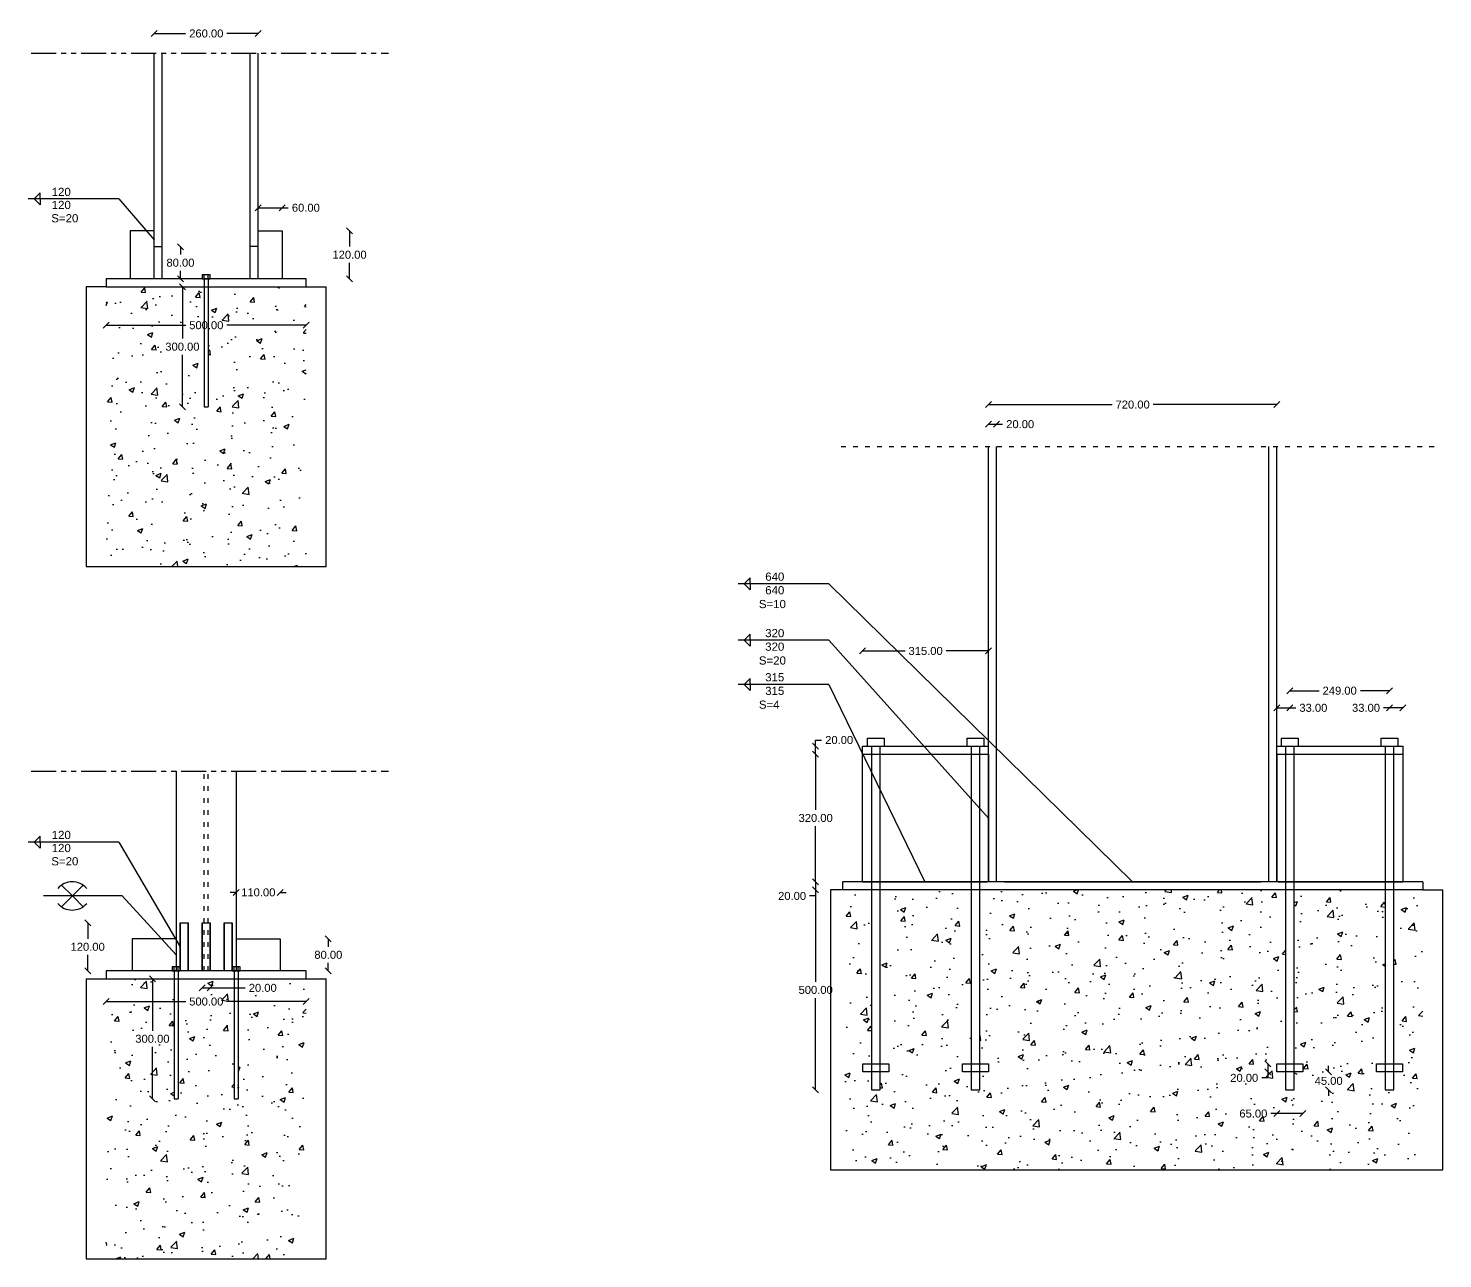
# Model space of a CAD drawing. Header units: inches. Extents: x -15 to 1885144, y -42615 to 866270.
# Drawn here: x 941778 to 945313, y 41853 to 44930 of the extents above; entities that cross this region are included whole.
import ezdxf

# ---------------------------------------------------------------- set-up
doc = ezdxf.new("R2010")
doc.units = ezdxf.units.IN
doc.header["$LTSCALE"] = 100
doc.header["$MEASUREMENT"] = 0
doc.linetypes.add('dash line', pattern=[30, 12, -18])
doc.linetypes.add('PHANTOM2', pattern=[1.25, 0.625, -0.125, 0.125, -0.125, 0.125, -0.125])
for name, color, linetype in [('bolt', 1, 'Continuous'), ('pedestal', 9, 'Continuous'), ('sections', 3, 'Continuous'), ('sections Dimensions', 6, 'Continuous')]:
    doc.layers.add(name, color=color, linetype=linetype)
doc.layers.add('weld', color=2, linetype='Continuous', lineweight=35)
doc.styles.get("Standard").update_dxf_attribs({"font": 'arial.ttf'})
doc.dimstyles.new('connections', dxfattribs={"dimtxt": 20, "dimasz": 15, "dimexe": 0.0625, "dimexo": 0.0625, "dimgap": 10, "dimtad": 0, "dimtih": 1, "dimtoh": 1, "dimzin": 0, "dimdsep": 46, "dimtxsty": 'Standard', "dimblk": 'OBLIQUE', "dimcen": 0.09, "dimse1": 1, "dimse2": 1, "dimclrd": 256, "dimclre": 256, "dimclrt": 256, "dimadec": 0, "dimazin": 0, "dimtfac": 1, "dimtofl": 0, "dimtmove": 0, "dimatfit": 3, "dimfxl": 1, "dimtfillclr": 256, "dimtolj": 1, "dimtzin": 0, "dimlwe": -1, "dimarcsym": 0})
pattern_1 = [(50, (0, 0), (136.279435, -11.922906), [14.25, -156.75]), (355, (0, 0), (-26.362753, 142.916505), [11.4, -125.4]), (100.451444, (11.36, -1), (109.91668, 130.993598), [12.110636, -133.217001]), (46.1842, (0, 38), (202.775853, -31.448663), [21.375, -235.125]), (96.635635, (16.9, 35.38), (177.58577, 185.082534), [18.165965, -199.825614]), (351.184164, (0, 38), (177.58577, 185.082534), [17.1, -188.1]), (21, (19, 28.5), (113.41234, -76.497589), [14.25, -156.75]), (326, (19, 28.5), (46.229913, 137.778509), [11.4, -125.4]), (71.451445, (28.45, 22.13), (159.642252, 61.280919), [12.110636, -133.217001]), (37.5, (0, 0), (2.3103725, 63.2498322), [0, -123.88, 0, -127.3, 0, -125.875]), (7.5, (0, 0), (49.983212, 74.9382253), [0, -72.58, 0, -121.03, 0, -47.975]), (327.5, (-42.37, 0), (101.426263, -4.2854256), [0, -47.5, 0, -148.2, 0, -196.65]), (317.5, (-61.37, 0), (110.805372, 19.019947), [0, -61.75, 0, -98.42, 0, -139.65])]

# ---------------------------------------------------------------- blocks, each defined once
blk = doc.blocks.new('_Oblique')
at = {"color": 0, "linetype": 'ByBlock', "lineweight": -2}
blk.add_line((-0.5, -0.5), (0.5, 0.5), dxfattribs=at)
blk = doc.blocks.new('*D547')
at = {"layer": 'Defpoints', "color": 0, "transparency": 16777216}
for p in [(942412.7, 44424), (942412.7, 44304), (942580.7, 44304)]:
    blk.add_point(p, dxfattribs=at)
at = {"layer": 'sections Dimensions', "lineweight": -2, "transparency": 16777216}
for p, q in [((942580.7, 44424), (942580.7, 44384.3)), ((942580.7, 44304), (942580.7, 44343.8))]:
    blk.add_line(p, q, dxfattribs=at)
at = {"layer": 'sections Dimensions', "lineweight": -2, "transparency": 16777216, "xscale": 15, "yscale": 15, "zscale": 15}
for p, rotation in [((942580.7, 44424), 90), ((942580.7, 44304), 270)]:
    blk.add_blockref('_Oblique', p, dxfattribs=dict(at, rotation=rotation))
at = {"layer": 'sections Dimensions', "transparency": 16777216, "insert": (942580.7, 44364), "char_height": 20, "attachment_point": 5}
blk.add_mtext('\\A1;120.00', dxfattribs=at)
blk = doc.blocks.new('*D548')
at = {"layer": 'Defpoints', "color": 0, "transparency": 16777216}
for p in [(942412.7, 44481.5), (942352.7, 44424), (942412.7, 44424)]:
    blk.add_point(p, dxfattribs=at)
at = {"layer": 'sections Dimensions', "lineweight": -2, "transparency": 16777216}
for p, q in [((942352.7, 44481.5), (942412.7, 44481.5)), ((942412.7, 44481.5), (942427.7, 44481.5))]:
    blk.add_line(p, q, dxfattribs=at)
at = {"layer": 'sections Dimensions', "lineweight": -2, "transparency": 16777216, "xscale": 15, "yscale": 15, "zscale": 15, "rotation": 180}
blk.add_blockref('_Oblique', (942352.7, 44481.5), dxfattribs=at)
at = {"layer": 'sections Dimensions', "lineweight": -2, "transparency": 16777216, "xscale": 15, "yscale": 15, "zscale": 15}
blk.add_blockref('_Oblique', (942412.7, 44481.5), dxfattribs=at)
at = {"layer": 'sections Dimensions', "transparency": 16777216, "insert": (942471.5, 44481.5), "char_height": 20, "attachment_point": 5}
blk.add_mtext('\\A1;60.00', dxfattribs=at)
blk = doc.blocks.new('*D549')
at = {"layer": 'Defpoints', "color": 0, "transparency": 16777216}
for p in [(942112.7, 44384), (942112.7, 44304), (942158.1, 44304)]:
    blk.add_point(p, dxfattribs=at)
at = {"layer": 'sections Dimensions', "lineweight": -2, "transparency": 16777216}
for p, q in [((942158.1, 44384), (942158.1, 44364.3)), ((942158.1, 44304), (942158.1, 44323.8))]:
    blk.add_line(p, q, dxfattribs=at)
at = {"layer": 'sections Dimensions', "lineweight": -2, "transparency": 16777216, "xscale": 15, "yscale": 15, "zscale": 15}
for p, rotation in [((942158.1, 44384), 90), ((942158.1, 44304), 270)]:
    blk.add_blockref('_Oblique', p, dxfattribs=dict(at, rotation=rotation))
at = {"layer": 'sections Dimensions', "transparency": 16777216, "insert": (942158.1, 44344), "char_height": 20, "attachment_point": 5}
blk.add_mtext('\\A1;80.00', dxfattribs=at)
blk = doc.blocks.new('*D550')
at = {"layer": 'Defpoints', "color": 0, "transparency": 16777216}
for p in [(941972.7, 44284), (942472.7, 44284), (942472.7, 44187.7)]:
    blk.add_point(p, dxfattribs=at)
at = {"layer": 'sections Dimensions', "lineweight": -2, "transparency": 16777216}
for p, q in [((941972.7, 44187.7), (942171.2, 44187.7)), ((942472.7, 44187.7), (942274.2, 44187.7))]:
    blk.add_line(p, q, dxfattribs=at)
at = {"layer": 'sections Dimensions', "lineweight": -2, "transparency": 16777216, "xscale": 15, "yscale": 15, "zscale": 15, "rotation": 180}
blk.add_blockref('_Oblique', (941972.7, 44187.7), dxfattribs=at)
at = {"layer": 'sections Dimensions', "lineweight": -2, "transparency": 16777216, "xscale": 15, "yscale": 15, "zscale": 15}
blk.add_blockref('_Oblique', (942472.7, 44187.7), dxfattribs=at)
at = {"layer": 'sections Dimensions', "transparency": 16777216, "insert": (942222.7, 44187.7), "char_height": 20, "attachment_point": 5}
blk.add_mtext('\\A1;500.00', dxfattribs=at)
blk = doc.blocks.new('*D551')
at = {"layer": 'Defpoints', "color": 0, "transparency": 16777216}
for p in [(942352.7, 44917.3), (942092.7, 44868.4), (942352.7, 44868.4)]:
    blk.add_point(p, dxfattribs=at)
at = {"layer": 'sections Dimensions', "lineweight": -2, "transparency": 16777216}
for p, q in [((942092.7, 44917.3), (942171.1, 44917.3)), ((942352.7, 44917.3), (942274.4, 44917.3))]:
    blk.add_line(p, q, dxfattribs=at)
at = {"layer": 'sections Dimensions', "lineweight": -2, "transparency": 16777216, "xscale": 15, "yscale": 15, "zscale": 15, "rotation": 180}
blk.add_blockref('_Oblique', (942092.7, 44917.3), dxfattribs=at)
at = {"layer": 'sections Dimensions', "lineweight": -2, "transparency": 16777216, "xscale": 15, "yscale": 15, "zscale": 15}
blk.add_blockref('_Oblique', (942352.7, 44917.3), dxfattribs=at)
at = {"layer": 'sections Dimensions', "transparency": 16777216, "insert": (942222.7, 44917.3), "char_height": 20, "attachment_point": 5}
blk.add_mtext('\\A1;260.00', dxfattribs=at)
blk = doc.blocks.new('*D552')
at = {"layer": 'Defpoints', "color": 0, "transparency": 16777216}
for p in [(941972.7, 42553.1), (942472.7, 42553.1), (942472.7, 42496.2)]:
    blk.add_point(p, dxfattribs=at)
at = {"layer": 'sections Dimensions', "lineweight": -2, "transparency": 16777216}
for p, q in [((941972.7, 42496.2), (942171.2, 42496.2)), ((942472.7, 42496.2), (942274.2, 42496.2))]:
    blk.add_line(p, q, dxfattribs=at)
at = {"layer": 'sections Dimensions', "lineweight": -2, "transparency": 16777216, "xscale": 15, "yscale": 15, "zscale": 15, "rotation": 180}
blk.add_blockref('_Oblique', (941972.7, 42496.2), dxfattribs=at)
at = {"layer": 'sections Dimensions', "lineweight": -2, "transparency": 16777216, "xscale": 15, "yscale": 15, "zscale": 15}
blk.add_blockref('_Oblique', (942472.7, 42496.2), dxfattribs=at)
at = {"layer": 'sections Dimensions', "transparency": 16777216, "insert": (942222.7, 42496.2), "char_height": 20, "attachment_point": 5}
blk.add_mtext('\\A1;500.00', dxfattribs=at)
blk = doc.blocks.new('*D553')
at = {"layer": 'Defpoints', "color": 0, "transparency": 16777216}
for p in [(942407.7, 42653.1), (942407.7, 42573.1), (942527.7, 42573.1)]:
    blk.add_point(p, dxfattribs=at)
at = {"layer": 'sections Dimensions', "lineweight": -2, "transparency": 16777216}
for p, q in [((942527.7, 42653.1), (942527.7, 42633.3)), ((942527.7, 42573.1), (942527.7, 42592.8))]:
    blk.add_line(p, q, dxfattribs=at)
at = {"layer": 'sections Dimensions', "lineweight": -2, "transparency": 16777216, "xscale": 15, "yscale": 15, "zscale": 15}
for p, rotation in [((942527.7, 42653.1), 90), ((942527.7, 42573.1), 270)]:
    blk.add_blockref('_Oblique', p, dxfattribs=dict(at, rotation=rotation))
at = {"layer": 'sections Dimensions', "transparency": 16777216, "insert": (942527.7, 42613.1), "char_height": 20, "attachment_point": 5}
blk.add_mtext('\\A1;80.00', dxfattribs=at)
blk = doc.blocks.new('*D554')
at = {"layer": 'Defpoints', "color": 0, "transparency": 16777216}
for p in [(942407.7, 42769.2), (942297.7, 42653.1), (942407.7, 42653.1)]:
    blk.add_point(p, dxfattribs=at)
at = {"layer": 'sections Dimensions', "lineweight": -2, "transparency": 16777216}
for p, q in [((942297.7, 42769.2), (942282.7, 42769.2)), ((942407.7, 42769.2), (942422.7, 42769.2))]:
    blk.add_line(p, q, dxfattribs=at)
at = {"layer": 'sections Dimensions', "lineweight": -2, "transparency": 16777216, "xscale": 15, "yscale": 15, "zscale": 15}
blk.add_blockref('_Oblique', (942297.7, 42769.2), dxfattribs=at)
at = {"layer": 'sections Dimensions', "lineweight": -2, "transparency": 16777216, "xscale": 15, "yscale": 15, "zscale": 15, "rotation": 180}
blk.add_blockref('_Oblique', (942407.7, 42769.2), dxfattribs=at)
at = {"layer": 'sections Dimensions', "transparency": 16777216, "insert": (942352.7, 42769.2), "char_height": 20, "attachment_point": 5}
blk.add_mtext('\\A1;110.00', dxfattribs=at)
blk = doc.blocks.new('*D555')
at = {"layer": 'Defpoints', "color": 0, "transparency": 16777216}
for p in [(941926.2, 42693.1), (942267.7, 42693.1), (942267.7, 42573.1)]:
    blk.add_point(p, dxfattribs=at)
at = {"layer": 'sections Dimensions', "lineweight": -2, "transparency": 16777216}
for p, q in [((941926.2, 42693.1), (941926.2, 42653.3)), ((941926.2, 42573.1), (941926.2, 42612.8))]:
    blk.add_line(p, q, dxfattribs=at)
at = {"layer": 'sections Dimensions', "lineweight": -2, "transparency": 16777216, "xscale": 15, "yscale": 15, "zscale": 15}
for p, rotation in [((941926.2, 42693.1), 90), ((941926.2, 42573.1), 270)]:
    blk.add_blockref('_Oblique', p, dxfattribs=dict(at, rotation=rotation))
at = {"layer": 'sections Dimensions', "transparency": 16777216, "insert": (941926.2, 42633.1), "char_height": 20, "attachment_point": 5}
blk.add_mtext('\\A1;120.00', dxfattribs=at)
blk = doc.blocks.new('*D556')
at = {"layer": 'Defpoints', "color": 0, "transparency": 16777216}
for p in [(942212.7, 42573.1), (942232.7, 42573.1), (942232.7, 42530.4)]:
    blk.add_point(p, dxfattribs=at)
at = {"layer": 'sections Dimensions', "lineweight": -2, "transparency": 16777216}
for p, q in [((942212.7, 42530.4), (942232.7, 42530.4)), ((942232.7, 42530.4), (942320, 42530.4))]:
    blk.add_line(p, q, dxfattribs=at)
at = {"layer": 'sections Dimensions', "lineweight": -2, "transparency": 16777216, "xscale": 15, "yscale": 15, "zscale": 15, "rotation": 180}
blk.add_blockref('_Oblique', (942212.7, 42530.4), dxfattribs=at)
at = {"layer": 'sections Dimensions', "lineweight": -2, "transparency": 16777216, "xscale": 15, "yscale": 15, "zscale": 15}
blk.add_blockref('_Oblique', (942232.7, 42530.4), dxfattribs=at)
at = {"layer": 'sections Dimensions', "transparency": 16777216, "insert": (942363.8, 42530.4), "char_height": 20, "attachment_point": 5}
blk.add_mtext('\\A1;20.00', dxfattribs=at)
blk = doc.blocks.new('*D560')
at = {"layer": 'Defpoints', "color": 0, "transparency": 16777216}
for p in [(944898.1, 43989.2), (944178.1, 43884.1), (944898.1, 43884.1)]:
    blk.add_point(p, dxfattribs=at)
at = {"layer": 'sections Dimensions', "lineweight": -2, "transparency": 16777216}
for p, q in [((944178.1, 43989.2), (944486.7, 43989.2)), ((944898.1, 43989.2), (944589.5, 43989.2))]:
    blk.add_line(p, q, dxfattribs=at)
at = {"layer": 'sections Dimensions', "lineweight": -2, "transparency": 16777216, "xscale": 15, "yscale": 15, "zscale": 15, "rotation": 180}
blk.add_blockref('_Oblique', (944178.1, 43989.2), dxfattribs=at)
at = {"layer": 'sections Dimensions', "lineweight": -2, "transparency": 16777216, "xscale": 15, "yscale": 15, "zscale": 15}
blk.add_blockref('_Oblique', (944898.1, 43989.2), dxfattribs=at)
at = {"layer": 'sections Dimensions', "transparency": 16777216, "insert": (944538.1, 43989.2), "char_height": 20, "attachment_point": 5}
blk.add_mtext('\\A1;720.00', dxfattribs=at)
blk = doc.blocks.new('*D561')
at = {"layer": 'Defpoints', "color": 0, "transparency": 16777216}
for p in [(944198.1, 43940.2), (944178.1, 43884.1), (944198.1, 43884.1)]:
    blk.add_point(p, dxfattribs=at)
at = {"layer": 'sections Dimensions', "lineweight": -2, "transparency": 16777216}
for p, q in [((944178.1, 43940.2), (944198.1, 43940.2)), ((944198.1, 43940.2), (944213.1, 43940.2))]:
    blk.add_line(p, q, dxfattribs=at)
at = {"layer": 'sections Dimensions', "lineweight": -2, "transparency": 16777216, "xscale": 15, "yscale": 15, "zscale": 15, "rotation": 180}
blk.add_blockref('_Oblique', (944178.1, 43940.2), dxfattribs=at)
at = {"layer": 'sections Dimensions', "lineweight": -2, "transparency": 16777216, "xscale": 15, "yscale": 15, "zscale": 15}
blk.add_blockref('_Oblique', (944198.1, 43940.2), dxfattribs=at)
at = {"layer": 'sections Dimensions', "transparency": 16777216, "insert": (944257, 43940.2), "char_height": 20, "attachment_point": 5}
blk.add_mtext('\\A1;20.00', dxfattribs=at)
blk = doc.blocks.new('*D575')
at = {"layer": 'Defpoints', "color": 0, "linetype": 'ByBlock', "transparency": 16777216}
for p in [(944178.1, 43373), (943863.1, 43135.3), (944178.1, 43135.3)]:
    blk.add_point(p, dxfattribs=at)
at = {"layer": 'sections Dimensions', "lineweight": -2, "transparency": 16777216}
for p, q in [((943863.1, 43373), (943969.1, 43373)), ((944178.1, 43373), (944072.1, 43373))]:
    blk.add_line(p, q, dxfattribs=at)
at = {"layer": 'sections Dimensions', "linetype": 'ByBlock', "lineweight": -2, "transparency": 16777216, "xscale": 15, "yscale": 15, "zscale": 15, "rotation": 180}
blk.add_blockref('_Oblique', (943863.1, 43373), dxfattribs=at)
at = {"layer": 'sections Dimensions', "linetype": 'ByBlock', "lineweight": -2, "transparency": 16777216, "xscale": 15, "yscale": 15, "zscale": 15}
blk.add_blockref('_Oblique', (944178.1, 43373), dxfattribs=at)
at = {"layer": 'sections Dimensions', "linetype": 'ByBlock', "transparency": 16777216, "insert": (944020.6, 43373), "char_height": 20, "attachment_point": 5}
blk.add_mtext('\\A1;315.00', dxfattribs=at)
blk = doc.blocks.new('*D577')
at = {"layer": 'Defpoints', "color": 0, "linetype": 'ByBlock', "transparency": 16777216}
for p in [(943745.8, 43115.3), (943863.1, 43115.3), (943863.1, 42795.3)]:
    blk.add_point(p, dxfattribs=at)
at = {"layer": 'sections Dimensions', "lineweight": -2, "transparency": 16777216}
for p, q in [((943745.8, 43115.3), (943745.8, 42975.5)), ((943745.8, 42795.3), (943745.8, 42935.1))]:
    blk.add_line(p, q, dxfattribs=at)
at = {"layer": 'sections Dimensions', "linetype": 'ByBlock', "lineweight": -2, "transparency": 16777216, "xscale": 15, "yscale": 15, "zscale": 15}
for p, rotation in [((943745.8, 43115.3), 90), ((943745.8, 42795.3), 270)]:
    blk.add_blockref('_Oblique', p, dxfattribs=dict(at, rotation=rotation))
at = {"layer": 'sections Dimensions', "linetype": 'ByBlock', "transparency": 16777216, "insert": (943745.8, 42955.3), "char_height": 20, "attachment_point": 5}
blk.add_mtext('\\A1;320.00', dxfattribs=at)
blk = doc.blocks.new('*D578')
at = {"layer": 'Defpoints', "color": 0, "linetype": 'ByBlock', "transparency": 16777216}
for p in [(943813.1, 42795.3), (943745.8, 42775.3), (943813.1, 42775.3)]:
    blk.add_point(p, dxfattribs=at)
at = {"layer": 'sections Dimensions', "lineweight": -2, "transparency": 16777216}
for p, q in [((943745.8, 42795.3), (943745.8, 42775.3)), ((943745.8, 42760.3), (943730.8, 42760.3)), ((943745.8, 42775.3), (943745.8, 42760.3))]:
    blk.add_line(p, q, dxfattribs=at)
at = {"layer": 'sections Dimensions', "linetype": 'ByBlock', "lineweight": -2, "transparency": 16777216, "xscale": 15, "yscale": 15, "zscale": 15}
for p, rotation in [((943745.8, 42795.3), 90), ((943745.8, 42775.3), 270)]:
    blk.add_blockref('_Oblique', p, dxfattribs=dict(at, rotation=rotation))
at = {"layer": 'sections Dimensions', "linetype": 'ByBlock', "transparency": 16777216, "insert": (943686.9, 42760.3), "char_height": 20, "attachment_point": 5}
blk.add_mtext('\\A1;20.00', dxfattribs=at)
blk = doc.blocks.new('*D579')
at = {"layer": 'Defpoints', "color": 0, "linetype": 'ByBlock', "transparency": 16777216}
for p in [(943745.8, 43135.3), (943863.1, 43135.3), (943863.1, 43115.3)]:
    blk.add_point(p, dxfattribs=at)
at = {"layer": 'sections Dimensions', "lineweight": -2, "transparency": 16777216}
for p, q in [((943745.8, 43135.3), (943745.8, 43150.3)), ((943745.8, 43150.3), (943760.8, 43150.3)), ((943745.8, 43115.3), (943745.8, 43135.3))]:
    blk.add_line(p, q, dxfattribs=at)
at = {"layer": 'sections Dimensions', "linetype": 'ByBlock', "lineweight": -2, "transparency": 16777216, "xscale": 15, "yscale": 15, "zscale": 15}
for p, rotation in [((943745.8, 43135.3), 90), ((943745.8, 43115.3), 270)]:
    blk.add_blockref('_Oblique', p, dxfattribs=dict(at, rotation=rotation))
at = {"layer": 'sections Dimensions', "linetype": 'ByBlock', "transparency": 16777216, "insert": (943804.6, 43150.3), "char_height": 20, "attachment_point": 5}
blk.add_mtext('\\A1;20.00', dxfattribs=at)
blk = doc.blocks.new('*D580')
at = {"layer": 'Defpoints', "color": 0, "linetype": 'ByBlock', "transparency": 16777216}
for p in [(944931.1, 43230.8), (944898.1, 43135.3), (944931.1, 43135.3)]:
    blk.add_point(p, dxfattribs=at)
at = {"layer": 'sections Dimensions', "lineweight": -2, "transparency": 16777216}
for p, q in [((944898.1, 43230.8), (944931.1, 43230.8)), ((944931.1, 43230.8), (944946.1, 43230.8))]:
    blk.add_line(p, q, dxfattribs=at)
at = {"layer": 'sections Dimensions', "linetype": 'ByBlock', "lineweight": -2, "transparency": 16777216, "xscale": 15, "yscale": 15, "zscale": 15, "rotation": 180}
blk.add_blockref('_Oblique', (944898.1, 43230.8), dxfattribs=at)
at = {"layer": 'sections Dimensions', "linetype": 'ByBlock', "lineweight": -2, "transparency": 16777216, "xscale": 15, "yscale": 15, "zscale": 15}
blk.add_blockref('_Oblique', (944931.1, 43230.8), dxfattribs=at)
at = {"layer": 'sections Dimensions', "linetype": 'ByBlock', "transparency": 16777216, "insert": (944989.8, 43230.8), "char_height": 20, "attachment_point": 5}
blk.add_mtext('\\A1;33.00', dxfattribs=at)
blk = doc.blocks.new('*D581')
at = {"layer": 'Defpoints', "color": 0, "linetype": 'ByBlock', "transparency": 16777216}
for p in [(945180.1, 43230.8), (945180.1, 43135.3), (945213.1, 43135.3)]:
    blk.add_point(p, dxfattribs=at)
at = {"layer": 'sections Dimensions', "lineweight": -2, "transparency": 16777216}
for p, q in [((945180.1, 43230.8), (945165.1, 43230.8)), ((945213.1, 43230.8), (945180.1, 43230.8))]:
    blk.add_line(p, q, dxfattribs=at)
at = {"layer": 'sections Dimensions', "linetype": 'ByBlock', "lineweight": -2, "transparency": 16777216, "xscale": 15, "yscale": 15, "zscale": 15, "rotation": 180}
blk.add_blockref('_Oblique', (945180.1, 43230.8), dxfattribs=at)
at = {"layer": 'sections Dimensions', "linetype": 'ByBlock', "lineweight": -2, "transparency": 16777216, "xscale": 15, "yscale": 15, "zscale": 15}
blk.add_blockref('_Oblique', (945213.1, 43230.8), dxfattribs=at)
at = {"layer": 'sections Dimensions', "linetype": 'ByBlock', "transparency": 16777216, "insert": (945121.4, 43230.8), "char_height": 20, "attachment_point": 5}
blk.add_mtext('\\A1;33.00', dxfattribs=at)
blk = doc.blocks.new('*D582')
at = {"layer": 'Defpoints', "color": 0, "linetype": 'ByBlock', "transparency": 16777216}
for p in [(945180.1, 43273.7), (944931.1, 43135.3), (945180.1, 43135.3)]:
    blk.add_point(p, dxfattribs=at)
at = {"layer": 'sections Dimensions', "lineweight": -2, "transparency": 16777216}
for p, q in [((944931.1, 43273.7), (945004, 43273.7)), ((945180.1, 43273.7), (945107.3, 43273.7))]:
    blk.add_line(p, q, dxfattribs=at)
at = {"layer": 'sections Dimensions', "linetype": 'ByBlock', "lineweight": -2, "transparency": 16777216, "xscale": 15, "yscale": 15, "zscale": 15, "rotation": 180}
blk.add_blockref('_Oblique', (944931.1, 43273.7), dxfattribs=at)
at = {"layer": 'sections Dimensions', "linetype": 'ByBlock', "lineweight": -2, "transparency": 16777216, "xscale": 15, "yscale": 15, "zscale": 15}
blk.add_blockref('_Oblique', (945180.1, 43273.7), dxfattribs=at)
at = {"layer": 'sections Dimensions', "linetype": 'ByBlock', "transparency": 16777216, "insert": (945055.6, 43273.7), "char_height": 20, "attachment_point": 5}
blk.add_mtext('\\A1;249.00', dxfattribs=at)
blk = doc.blocks.new('*D583')
at = {"layer": 'Defpoints', "color": 0, "linetype": 'ByBlock', "transparency": 16777216}
for p in [(944898.6, 42320.3), (944963.6, 42320.3), (944898.6, 42216)]:
    blk.add_point(p, dxfattribs=at)
at = {"layer": 'sections Dimensions', "lineweight": -2, "transparency": 16777216}
for p, q in [((944898.6, 42216), (944883.6, 42216)), ((944963.6, 42216), (944898.6, 42216))]:
    blk.add_line(p, q, dxfattribs=at)
at = {"layer": 'sections Dimensions', "linetype": 'ByBlock', "lineweight": -2, "transparency": 16777216, "xscale": 15, "yscale": 15, "zscale": 15, "rotation": 180}
blk.add_blockref('_Oblique', (944898.6, 42216), dxfattribs=at)
at = {"layer": 'sections Dimensions', "linetype": 'ByBlock', "lineweight": -2, "transparency": 16777216, "xscale": 15, "yscale": 15, "zscale": 15}
blk.add_blockref('_Oblique', (944963.6, 42216), dxfattribs=at)
at = {"layer": 'sections Dimensions', "linetype": 'ByBlock', "transparency": 16777216, "insert": (944839.8, 42216), "char_height": 20, "attachment_point": 5}
blk.add_mtext('\\A1;65.00', dxfattribs=at)
blk = doc.blocks.new('*D584')
at = {"layer": 'Defpoints', "color": 0, "linetype": 'ByBlock', "transparency": 16777216}
for p in [(944875.9, 42320.3), (944963.6, 42340.3), (944963.6, 42320.3)]:
    blk.add_point(p, dxfattribs=at)
at = {"layer": 'sections Dimensions', "lineweight": -2, "transparency": 16777216}
for p, q in [((944875.9, 42340.3), (944875.9, 42320.3)), ((944875.9, 42320.3), (944875.9, 42305.3)), ((944875.9, 42305.3), (944860.9, 42305.3))]:
    blk.add_line(p, q, dxfattribs=at)
at = {"layer": 'sections Dimensions', "linetype": 'ByBlock', "lineweight": -2, "transparency": 16777216, "xscale": 15, "yscale": 15, "zscale": 15}
for p, rotation in [((944875.9, 42340.3), 90), ((944875.9, 42320.3), 270)]:
    blk.add_blockref('_Oblique', p, dxfattribs=dict(at, rotation=rotation))
at = {"layer": 'sections Dimensions', "linetype": 'ByBlock', "transparency": 16777216, "insert": (944817, 42305.3), "char_height": 20, "attachment_point": 5}
blk.add_mtext('\\A1;20.00', dxfattribs=at)
blk = doc.blocks.new('*D585')
at = {"layer": 'Defpoints', "color": 0, "linetype": 'ByBlock', "transparency": 16777216}
for p in [(944963.6, 42320.3), (944963.6, 42275.3), (945028, 42275.3)]:
    blk.add_point(p, dxfattribs=at)
at = {"layer": 'sections Dimensions', "lineweight": -2, "transparency": 16777216}
for p, q in [((945028, 42320.3), (945028, 42335.3)), ((945028, 42275.3), (945028, 42260.3))]:
    blk.add_line(p, q, dxfattribs=at)
at = {"layer": 'sections Dimensions', "linetype": 'ByBlock', "lineweight": -2, "transparency": 16777216, "xscale": 15, "yscale": 15, "zscale": 15}
for p, rotation in [((945028, 42320.3), 270), ((945028, 42275.3), 90)]:
    blk.add_blockref('_Oblique', p, dxfattribs=dict(at, rotation=rotation))
at = {"layer": 'sections Dimensions', "linetype": 'ByBlock', "transparency": 16777216, "insert": (945028, 42297.8), "char_height": 20, "attachment_point": 5}
blk.add_mtext('\\A1;45.00', dxfattribs=at)
blk = doc.blocks.new('*D593')
at = {"layer": 'Defpoints', "color": 0, "linetype": 'ByBlock', "transparency": 16777216}
for p in [(943885.1, 42775.3), (943745.8, 42275.3), (943885.1, 42275.3)]:
    blk.add_point(p, dxfattribs=at)
at = {"layer": 'sections Dimensions', "lineweight": -2, "transparency": 16777216}
for p, q in [((943745.8, 42775.3), (943745.8, 42545.5)), ((943745.8, 42275.3), (943745.8, 42505.1))]:
    blk.add_line(p, q, dxfattribs=at)
at = {"layer": 'sections Dimensions', "linetype": 'ByBlock', "lineweight": -2, "transparency": 16777216, "xscale": 15, "yscale": 15, "zscale": 15}
for p, rotation in [((943745.8, 42775.3), 90), ((943745.8, 42275.3), 270)]:
    blk.add_blockref('_Oblique', p, dxfattribs=dict(at, rotation=rotation))
at = {"layer": 'sections Dimensions', "linetype": 'ByBlock', "transparency": 16777216, "insert": (943745.8, 42525.3), "char_height": 20, "attachment_point": 5}
blk.add_mtext('\\A1;500.00', dxfattribs=at)
blk = doc.blocks.new('*D746')
at = {"layer": 'Defpoints', "color": 0, "ltscale": 10, "transparency": 16777216}
for p in [(942217.7, 44284), (942163, 43984), (942217.7, 43984)]:
    blk.add_point(p, dxfattribs=at)
at = {"layer": 'sections Dimensions', "lineweight": -2, "ltscale": 10, "transparency": 16777216}
for p, q in [((942163, 44284), (942163, 44154.3)), ((942163, 43984), (942163, 44113.8))]:
    blk.add_line(p, q, dxfattribs=at)
at = {"layer": 'sections Dimensions', "lineweight": -2, "ltscale": 10, "transparency": 16777216, "xscale": 15, "yscale": 15, "zscale": 15}
for p, rotation in [((942163, 44284), 90), ((942163, 43984), 270)]:
    blk.add_blockref('_Oblique', p, dxfattribs=dict(at, rotation=rotation))
at = {"layer": 'sections Dimensions', "ltscale": 10, "transparency": 16777216, "insert": (942163, 44134), "char_height": 20, "attachment_point": 5}
blk.add_mtext('\\A1;300.00', dxfattribs=at)
blk = doc.blocks.new('*D747')
at = {"layer": 'Defpoints', "color": 0, "ltscale": 10, "transparency": 16777216}
for p in [(942142.7, 42553.1), (942088, 42253.1), (942142.7, 42253.1)]:
    blk.add_point(p, dxfattribs=at)
at = {"layer": 'sections Dimensions', "lineweight": -2, "ltscale": 10, "transparency": 16777216}
for p, q in [((942088, 42553.1), (942088, 42423.3)), ((942088, 42253.1), (942088, 42382.8))]:
    blk.add_line(p, q, dxfattribs=at)
at = {"layer": 'sections Dimensions', "lineweight": -2, "ltscale": 10, "transparency": 16777216, "xscale": 15, "yscale": 15, "zscale": 15}
for p, rotation in [((942088, 42553.1), 90), ((942088, 42253.1), 270)]:
    blk.add_blockref('_Oblique', p, dxfattribs=dict(at, rotation=rotation))
at = {"layer": 'sections Dimensions', "ltscale": 10, "transparency": 16777216, "insert": (942088, 42403.1), "char_height": 20, "attachment_point": 5}
blk.add_mtext('\\A1;300.00', dxfattribs=at)

msp = doc.modelspace()

# ---------------------------------------------------------------- hatches: boundary and pattern name
at = {"layer": 'pedestal', "ltscale": 10}
h = msp.add_hatch(dxfattribs=at)
h.set_pattern_fill('AR-CONC', color=256, scale=19)
h.set_pattern_definition(pattern_1)
h.paths.add_polyline_path([(942472.701, 44284.047), (942227.701, 44284.047), (942227.701, 43984.047), (942217.701, 43984.047), (942217.701, 44284.047), (941972.701, 44284.047), (941972.701, 43584.047), (942472.701, 43584.047)])
h = msp.add_hatch(dxfattribs=at)
h.set_pattern_fill('AR-CONC', color=256, scale=19)
h.set_pattern_definition(pattern_1)
h.paths.add_polyline_path([(944920.112, 42320.288), (944898.612, 42320.288), (944898.612, 42340.288), (944920.112, 42340.288), (944920.112, 42740.288), (944920.112, 42775.288), (944156.112, 42775.288), (944156.112, 42740.288), (944156.112, 42340.288), (944177.612, 42340.288), (944177.612, 42320.288), (944156.112, 42320.288), (944156.112, 42275.288), (944134.112, 42275.288), (944134.112, 42320.288), (944112.612, 42320.288), (944112.612, 42340.288), (944134.112, 42340.288), (944134.112, 42740.288), (944134.112, 42775.288), (943907.112, 42775.288), (943907.112, 42740.288), (943907.112, 42340.288), (943928.612, 42340.288), (943928.612, 42320.288), (943907.112, 42320.288), (943907.112, 42275.288), (943885.112, 42275.288), (943885.112, 42320.288), (943863.612, 42320.288), (943863.612, 42340.288), (943885.112, 42340.288), (943885.112, 42740.288), (943885.112, 42775.288), (943813.112, 42775.288), (943813.112, 42075.288), (945263.112, 42075.288), (945263.112, 42775.288), (945191.112, 42775.288), (945191.112, 42340.288), (945212.612, 42340.288), (945212.612, 42320.288), (945191.112, 42320.288), (945191.112, 42275.288), (945169.112, 42275.288), (945169.112, 42320.288), (945147.612, 42320.288), (945147.612, 42340.288), (945169.112, 42340.288), (945169.112, 42775.288), (944942.112, 42775.288), (944942.112, 42740.288), (944942.112, 42340.288), (944963.612, 42340.288), (944963.612, 42320.288), (944942.112, 42320.288), (944942.112, 42275.288), (944920.112, 42275.288)])
h = msp.add_hatch(dxfattribs=at)
h.set_pattern_fill('AR-CONC', color=256, scale=19)
h.set_pattern_definition(pattern_1)
h.paths.add_polyline_path([(942472.701, 42553.057), (942302.701, 42553.057), (942302.701, 42253.057), (942292.701, 42253.057), (942292.701, 42553.057), (942152.701, 42553.057), (942152.701, 42253.057), (942142.701, 42253.057), (942142.701, 42553.057), (941972.701, 42553.057), (941972.701, 41853.057), (942472.701, 41853.057)])

# ---------------------------------------------------------------- linework, layer by layer
at = {"layer": 'bolt', "ltscale": 10}
for p, q in [((942232.701, 44314.047), (942212.701, 44314.047)), ((942212.701, 44314.047), (942212.701, 44304.047)), ((942212.701, 44304.047), (942217.701, 44304.047)), ((942217.701, 44304.047), (942217.701, 44314.047)), ((942217.701, 44304.047), (942217.701, 43984.047)), ((942217.701, 44304.047), (942227.701, 44304.047)), ((942227.701, 44304.047), (942227.701, 44314.047)), ((942227.701, 44304.047), (942227.701, 43984.047)), ((942227.701, 44304.047), (942232.701, 44304.047)), ((942232.701, 44304.047), (942232.701, 44314.047)), ((942217.701, 43984.047), (942227.701, 43984.047)), ((942157.701, 42583.057), (942137.701, 42583.057)), ((942137.701, 42583.057), (942137.701, 42573.057)), ((942137.701, 42573.057), (942142.701, 42573.057)), ((942142.701, 42573.057), (942142.701, 42583.057)), ((942142.701, 42573.057), (942142.701, 42253.057)), ((942142.701, 42573.057), (942152.701, 42573.057)), ((942152.701, 42573.057), (942152.701, 42583.057)), ((942152.701, 42573.057), (942152.701, 42253.057)), ((942152.701, 42573.057), (942157.701, 42573.057)), ((942157.701, 42573.057), (942157.701, 42583.057)), ((942307.701, 42583.057), (942287.701, 42583.057)), ((942287.701, 42583.057), (942287.701, 42573.057)), ((942287.701, 42573.057), (942292.701, 42573.057)), ((942292.701, 42573.057), (942292.701, 42583.057)), ((942292.701, 42573.057), (942292.701, 42253.057)), ((942292.701, 42573.057), (942302.701, 42573.057)), ((942302.701, 42573.057), (942302.701, 42583.057)), ((942302.701, 42573.057), (942302.701, 42253.057)), ((942302.701, 42573.057), (942307.701, 42573.057)), ((942307.701, 42573.057), (942307.701, 42583.057)), ((942142.701, 42253.057), (942152.701, 42253.057)), ((942292.701, 42253.057), (942302.701, 42253.057))]:
    msp.add_line(p, q, dxfattribs=at)
at = {"layer": 'bolt', "linetype": 'ByBlock'}
for p, q in [((943875.112, 43135.288), (943875.112, 43155.288)), ((943875.112, 43155.288), (943917.112, 43155.288)), ((943917.112, 43155.288), (943917.112, 43135.288)), ((944124.112, 43135.288), (944124.112, 43155.288)), ((944124.112, 43155.288), (944166.112, 43155.288)), ((944166.112, 43155.288), (944166.112, 43135.288)), ((944910.112, 43135.288), (944910.112, 43155.288)), ((944910.112, 43155.288), (944952.112, 43155.288)), ((944920.112, 43135.288), (944942.112, 43135.288)), ((944952.112, 43155.288), (944952.112, 43135.288)), ((945159.112, 43135.288), (945159.112, 43155.288)), ((945159.112, 43155.288), (945201.112, 43155.288)), ((945169.112, 43135.288), (945191.112, 43135.288)), ((945201.112, 43155.288), (945201.112, 43135.288)), ((943863.612, 42340.288), (943928.612, 42340.288)), ((943863.612, 42320.288), (943863.612, 42340.288)), ((943928.612, 42320.288), (943863.612, 42320.288)), ((943928.612, 42340.288), (943928.612, 42320.288)), ((944112.612, 42340.288), (944177.612, 42340.288)), ((944112.612, 42320.288), (944112.612, 42340.288)), ((944177.612, 42320.288), (944112.612, 42320.288)), ((944177.612, 42340.288), (944177.612, 42320.288)), ((944898.612, 42340.288), (944963.612, 42340.288)), ((944898.612, 42320.288), (944898.612, 42340.288)), ((944963.612, 42320.288), (944898.612, 42320.288)), ((944963.612, 42340.288), (944963.612, 42320.288)), ((945147.612, 42340.288), (945212.612, 42340.288)), ((945147.612, 42320.288), (945147.612, 42340.288)), ((945212.612, 42320.288), (945147.612, 42320.288)), ((945212.612, 42340.288), (945212.612, 42320.288))]:
    msp.add_line(p, q, dxfattribs=at)
at = {"layer": 'bolt', "linetype": 'dash line'}
for p, q in [((943885.112, 43135.288), (943885.112, 43115.288)), ((943907.112, 43115.288), (943907.112, 43135.288)), ((944134.112, 43135.288), (944134.112, 43115.288)), ((944156.112, 43115.288), (944156.112, 43135.288)), ((944920.112, 43135.288), (944920.112, 43115.288)), ((944942.112, 43115.288), (944942.112, 43135.288)), ((945169.112, 43135.288), (945169.112, 43115.288)), ((945191.112, 43115.288), (945191.112, 43135.288)), ((943885.112, 43115.288), (943885.112, 42795.288)), ((943907.112, 42795.288), (943907.112, 43115.288)), ((944134.112, 43115.288), (944134.112, 42795.288)), ((944156.112, 42795.288), (944156.112, 43115.288)), ((944920.112, 43115.288), (944920.112, 42795.288)), ((944942.112, 42795.288), (944942.112, 43115.288)), ((945169.112, 43115.288), (945169.112, 42795.288)), ((945191.112, 42795.288), (945191.112, 43115.288)), ((943885.112, 42795.288), (943885.112, 42740.288)), ((943907.112, 42740.288), (943907.112, 42795.288)), ((944134.112, 42795.288), (944134.112, 42740.288)), ((944156.112, 42740.288), (944156.112, 42795.288)), ((944920.112, 42795.288), (944920.112, 42740.288)), ((944942.112, 42740.288), (944942.112, 42795.288))]:
    msp.add_line(p, q, dxfattribs=at)
at = {"layer": 'bolt'}
for p, q in [((945169.112, 42795.288), (945169.112, 42275.288)), ((945191.112, 42275.288), (945191.112, 42795.288)), ((943885.112, 42740.288), (943885.112, 42275.288)), ((943907.112, 42275.288), (943907.112, 42740.288)), ((944134.112, 42740.288), (944134.112, 42275.288)), ((944156.112, 42275.288), (944156.112, 42740.288)), ((944920.112, 42740.288), (944920.112, 42275.288)), ((944942.112, 42275.288), (944942.112, 42740.288)), ((943885.112, 42275.288), (943907.112, 42275.288)), ((944134.112, 42275.288), (944156.112, 42275.288)), ((944920.112, 42275.288), (944942.112, 42275.288)), ((945169.112, 42275.288), (945191.112, 42275.288))]:
    msp.add_line(p, q, dxfattribs=at)
at = {"layer": 'pedestal', "ltscale": 10}
for p, q in [((941922.701, 44284.047), (941922.701, 43584.047)), ((942522.701, 43584.047), (942522.701, 44284.047)), ((941922.701, 43584.047), (942522.701, 43584.047)), ((943783.112, 42775.288), (943783.112, 42075.288)), ((945313.112, 42075.288), (945313.112, 42775.288)), ((941922.701, 42553.057), (941922.701, 41853.057)), ((942522.701, 41853.057), (942522.701, 42553.057)), ((943783.112, 42075.288), (945313.112, 42075.288)), ((941922.701, 41853.057), (942522.701, 41853.057))]:
    msp.add_line(p, q, dxfattribs=at)
at = {"layer": 'pedestal', "ltscale": 0.01}
for p, q in [((941972.701, 44284.047), (941922.701, 44284.047)), ((942472.701, 44284.047), (942522.701, 44284.047)), ((943813.112, 42775.288), (943783.112, 42775.288)), ((945263.112, 42775.288), (945313.112, 42775.288)), ((941922.701, 42553.057), (941972.701, 42553.057)), ((942472.701, 42553.057), (942522.701, 42553.057))]:
    msp.add_line(p, q, dxfattribs=at)
at = {"layer": 'sections', "linetype": 'PHANTOM2'}
for p, q in [((941784.774, 44868.435), (942677.786, 44868.435)), ((941784.774, 43072.382), (942677.786, 43072.382))]:
    msp.add_line(p, q, dxfattribs=at)
at = {"layer": 'sections'}
for p, q in [((942092.701, 44304.047), (942092.701, 44868.435)), ((942112.701, 44304.047), (942112.701, 44868.435)), ((942332.701, 44304.047), (942332.701, 44868.435)), ((942352.701, 44304.047), (942352.701, 44868.435)), ((942092.701, 44424.047), (942032.701, 44424.047)), ((942032.701, 44424.047), (942032.701, 44304.047)), ((942352.701, 44424.047), (942412.701, 44424.047)), ((942412.701, 44424.047), (942412.701, 44304.047)), ((942112.701, 44384.047), (942092.701, 44384.047)), ((942332.701, 44385.576), (942352.701, 44385.576)), ((942472.701, 44304.047), (941972.701, 44304.047)), ((941972.701, 44304.047), (941972.701, 44284.047)), ((942472.701, 44284.047), (942472.701, 44304.047)), ((941972.701, 44284.047), (942472.701, 44284.047)), ((944178.112, 42795.288), (944178.112, 43884.069)), ((944198.112, 42795.288), (944198.112, 43884.069)), ((944878.112, 42795.288), (944878.112, 43884.069)), ((944898.112, 42795.288), (944898.112, 43884.069)), ((943863.112, 43115.288), (943863.112, 43135.288)), ((943863.112, 43135.288), (944178.112, 43135.288)), ((944898.112, 43135.288), (945213.112, 43135.288)), ((945213.112, 43135.288), (945213.112, 42795.288)), ((943863.112, 42795.288), (943863.112, 43115.288)), ((943863.112, 43115.288), (944178.112, 43115.288)), ((944898.112, 43115.288), (945213.112, 43115.288)), ((942147.701, 43072.382), (942147.701, 42573.057)), ((942297.701, 43072.382), (942297.701, 42573.057)), ((945263.112, 42795.288), (943813.112, 42795.288)), ((943813.112, 42795.288), (943813.112, 42775.288)), ((945263.112, 42795.288), (945263.112, 42775.288)), ((945263.112, 42775.288), (943813.112, 42775.288)), ((942157.701, 42573.057), (942157.701, 42693.057)), ((942157.701, 42693.057), (942177.701, 42693.057)), ((942177.701, 42693.057), (942177.701, 42573.057)), ((942212.701, 42573.057), (942212.701, 42693.057)), ((942212.701, 42693.057), (942232.701, 42693.057)), ((942232.701, 42693.057), (942232.701, 42573.057)), ((942267.701, 42573.057), (942267.701, 42693.057)), ((942267.701, 42693.057), (942287.701, 42693.057)), ((942287.701, 42693.057), (942287.701, 42573.057)), ((942147.701, 42653.057), (942037.701, 42653.057)), ((942037.701, 42653.057), (942037.701, 42573.057)), ((942297.701, 42653.057), (942407.701, 42653.057)), ((942407.701, 42653.057), (942407.701, 42573.057)), ((942472.701, 42573.057), (941972.701, 42573.057)), ((941972.701, 42573.057), (941972.701, 42553.057)), ((942472.701, 42553.057), (942472.701, 42573.057)), ((941972.701, 42553.057), (942472.701, 42553.057))]:
    msp.add_line(p, q, dxfattribs=at)
at = {"layer": 'sections', "linetype": 'dash line', "ltscale": 0.01}
for p, q in [((943809.376, 43884.069), (945295.839, 43884.069)), ((942217.701, 42573.057), (942217.701, 43072.382)), ((942227.701, 42573.057), (942227.701, 43072.382))]:
    msp.add_line(p, q, dxfattribs=at)
at = {"layer": 'sections Dimensions'}
for p, q in [((941807.756, 44518.462), (941792.756, 44503.462)), ((941807.756, 44503.462), (941807.756, 44518.462)), ((941792.756, 44503.462), (941777.756, 44503.462)), ((941807.756, 44503.462), (941792.756, 44503.462)), ((941807.756, 44488.462), (941792.756, 44503.462)), ((942004.144, 44503.462), (941807.756, 44503.462)), ((941807.756, 44503.462), (941807.756, 44488.462)), ((942004.144, 44503.462), (942092.701, 44401.579)), ((943582.172, 43556.24), (943567.172, 43541.24)), ((943582.172, 43541.24), (943582.172, 43556.24)), ((943567.172, 43541.24), (943552.172, 43541.24)), ((943582.172, 43541.24), (943567.172, 43541.24)), ((943582.172, 43526.24), (943567.172, 43541.24)), ((943778.561, 43541.24), (943582.172, 43541.24)), ((943582.172, 43541.24), (943582.172, 43526.24)), ((943582.172, 43415.068), (943567.172, 43400.068)), ((943582.172, 43400.068), (943582.172, 43415.068)), ((943567.172, 43400.068), (943552.172, 43400.068)), ((943582.172, 43400.068), (943567.172, 43400.068)), ((943582.172, 43385.068), (943567.172, 43400.068)), ((943778.561, 43400.068), (943582.172, 43400.068)), ((943582.172, 43400.068), (943582.172, 43385.068)), ((943567.172, 43289.617), (943552.172, 43289.617)), ((943582.172, 43304.617), (943567.172, 43289.617)), ((943582.172, 43289.617), (943567.172, 43289.617)), ((943582.172, 43274.617), (943567.172, 43289.617)), ((943582.172, 43289.617), (943582.172, 43304.617)), ((943778.561, 43289.617), (943582.172, 43289.617)), ((943582.172, 43289.617), (943582.172, 43274.617)), ((941792.756, 42895.219), (941777.756, 42895.219)), ((941807.756, 42910.219), (941792.756, 42895.219)), ((941807.756, 42895.219), (941792.756, 42895.219)), ((941807.756, 42880.219), (941792.756, 42895.219)), ((941807.756, 42895.219), (941807.756, 42910.219)), ((942004.144, 42895.219), (941807.756, 42895.219)), ((941807.756, 42895.219), (941807.756, 42880.219)), ((941887.945, 42760.334), (941861.106, 42787.172)), ((941887.945, 42760.334), (941914.784, 42787.172)), ((942012.539, 42760.334), (941816.15, 42760.334)), ((941887.945, 42760.334), (941861.106, 42733.495)), ((941887.945, 42760.334), (941914.784, 42733.495)), ((942012.539, 42760.334), (942147.701, 42612.872))]:
    msp.add_line(p, q, dxfattribs=at)
at = {"layer": 'sections Dimensions', "ltscale": 10}
for p, q in [((943778.561, 43541.24), (944538.112, 42795.288)), ((943778.561, 43400.068), (944178.112, 42955.288)), ((943778.561, 43289.617), (944018.612, 42795.288)), ((942004.144, 42895.219), (942157.701, 42633.057))]:
    msp.add_line(p, q, dxfattribs=at)
at = {"layer": 'sections Dimensions'}
for centre, start, end in [((941887.618, 42747.679), 40.885579, 139.114421), ((941887.618, 42772.989), 220.885579, 319.114421)]:
    msp.add_arc(centre, 47.935, start, end, dxfattribs=at)
at = {"layer": 'weld', "ltscale": 10}
for p, q in [((944178.112, 43115.288), (944178.112, 42795.288)), ((944898.112, 43115.288), (944898.112, 42795.288)), ((943863.112, 42795.288), (944174.112, 42795.288)), ((944218.112, 42795.288), (944858.112, 42795.288)), ((944902.112, 42795.288), (945213.112, 42795.288)), ((942157.701, 42693.057), (942157.701, 42573.057)), ((942177.701, 42693.057), (942177.701, 42573.057)), ((942212.701, 42693.057), (942212.701, 42573.057)), ((942232.701, 42693.057), (942232.701, 42573.057)), ((942267.701, 42693.057), (942267.701, 42573.057)), ((942287.701, 42693.057), (942287.701, 42573.057))]:
    msp.add_line(p, q, dxfattribs=at)

# ---------------------------------------------------------------- texts
at = {"layer": 'sections Dimensions'}
for s, p in [('120', (941836.249, 44510.931)), ('120', (941836.249, 44478.329)), ('S=20', (941835.259, 44445.091)), ('640', (943619.738, 43548.709)), ('640', (943619.738, 43514.741)), ('S=10', (943603.869, 43480.226)), ('320', (943619.738, 43407.537)), ('320', (943619.738, 43373.569)), ('S=20', (943603.869, 43339.054)), ('315', (943619.738, 43297.086)), ('315', (943619.738, 43263.118)), ('S=4', (943603.869, 43228.603)), ('120', (941836.249, 42902.687)), ('120', (941836.249, 42870.085)), ('S=20', (941835.259, 42836.848))]:
    msp.add_text(s, height=20.4789, dxfattribs=at).set_placement(p)

# ---------------------------------------------------------------- dimensions: what is measured, and where the dimension line sits
for base, p1, p2, picture, middle in [((942352.701, 44917.322), (942092.701, 44868.435), (942352.701, 44868.435), '*D551', (942222.701, 44917.322)), ((942232.701, 42530.379), (942212.701, 42573.057), (942232.701, 42573.057), '*D556', (942363.849, 42530.379))]:
    dim = msp.add_linear_dim(base=base, p1=p1, p2=p2, dimstyle='connections', dxfattribs=at)
    dim.commit()
    dim.dimension.update_dxf_attribs({"geometry": picture, "text_midpoint": middle, "dimtype": 160})
for base, p1, p2, picture, middle in [((942412.701, 44481.468), (942352.701, 44424.047), (942412.701, 44424.047), '*D548', (942471.466, 44481.468)), ((942472.701, 44187.65), (941972.701, 44284.047), (942472.701, 44284.047), '*D550', (942222.701, 44187.65)), ((944898.112, 43989.189), (944178.112, 43884.069), (944898.112, 43884.069), '*D560', (944538.112, 43989.189)), ((944198.112, 43940.163), (944178.112, 43884.069), (944198.112, 43884.069), '*D561', (944256.994, 43940.163)), ((942407.701, 42769.236), (942297.701, 42653.057), (942407.701, 42653.057), '*D554', (942352.701, 42769.236)), ((942472.701, 42496.174), (941972.701, 42553.057), (942472.701, 42553.057), '*D552', (942222.701, 42496.174))]:
    dim = msp.add_linear_dim(base=base, p1=p1, p2=p2, dimstyle='connections', dxfattribs=at)
    dim.commit()
    dim.dimension.update_dxf_attribs({"geometry": picture, "text_midpoint": middle})
for base, p1, p2, picture, middle in [((942580.675, 44304.047), (942412.701, 44424.047), (942412.701, 44304.047), '*D547', (942580.675, 44364.047)), ((942158.107, 44304.047), (942112.701, 44384.047), (942112.701, 44304.047), '*D549', (942158.107, 44344.047)), ((941926.154, 42693.057), (942267.701, 42573.057), (942267.701, 42693.057), '*D555', (941926.154, 42633.057)), ((942527.683, 42573.057), (942407.701, 42653.057), (942407.701, 42573.057), '*D553', (942527.683, 42613.057))]:
    dim = msp.add_linear_dim(base=base, p1=p1, p2=p2, angle=90, dimstyle='connections', dxfattribs=at)
    dim.commit()
    dim.dimension.update_dxf_attribs({"geometry": picture, "text_midpoint": middle})
at = {"layer": 'sections Dimensions', "ltscale": 10}
for base, p1, p2, picture, middle in [((942162.987, 43984.047), (942217.701, 44284.047), (942217.701, 43984.047), '*D746', (942162.987, 44134.047)), ((942087.987, 42253.057), (942142.701, 42553.057), (942142.701, 42253.057), '*D747', (942087.987, 42403.057))]:
    dim = msp.add_linear_dim(base=base, p1=p1, p2=p2, angle=90, dimstyle='connections', dxfattribs=at)
    dim.commit()
    dim.dimension.update_dxf_attribs({"geometry": picture, "text_midpoint": middle})
at = {"layer": 'sections Dimensions', "linetype": 'ByBlock'}
for base, p1, p2, picture, middle in [((944178.112, 43372.962), (943863.112, 43135.288), (944178.112, 43135.288), '*D575', (944020.612, 43372.962)), ((945180.112, 43273.736), (944931.112, 43135.288), (945180.112, 43135.288), '*D582', (945055.612, 43273.736)), ((944931.112, 43230.838), (944898.112, 43135.288), (944931.112, 43135.288), '*D580', (944989.816, 43230.838)), ((945180.112, 43230.838), (945213.112, 43135.288), (945180.112, 43135.288), '*D581', (945121.408, 43230.838)), ((944898.612, 42216.045), (944963.612, 42320.288), (944898.612, 42320.288), '*D583', (944839.847, 42216.045))]:
    dim = msp.add_linear_dim(base=base, p1=p1, p2=p2, dimstyle='connections', dxfattribs=at)
    dim.commit()
    dim.dimension.update_dxf_attribs({"geometry": picture, "text_midpoint": middle})
for base, p1, p2, picture, middle in [((943745.754, 43135.288), (943863.112, 43115.288), (943863.112, 43135.288), '*D579', (943804.635, 43150.288)), ((943745.754, 43115.288), (943863.112, 42795.288), (943863.112, 43115.288), '*D577', (943745.754, 42955.288)), ((943745.754, 42775.288), (943813.112, 42795.288), (943813.112, 42775.288), '*D578', (943686.873, 42760.288)), ((943745.754, 42275.288), (943885.112, 42775.288), (943885.112, 42275.288), '*D593', (943745.754, 42525.288)), ((944875.917, 42320.288), (944963.612, 42340.288), (944963.612, 42320.288), '*D584', (944817.036, 42305.288)), ((945027.987, 42275.288), (944963.612, 42320.288), (944963.612, 42275.288), '*D585', (945027.987, 42297.788))]:
    dim = msp.add_linear_dim(base=base, p1=p1, p2=p2, angle=90, dimstyle='connections', dxfattribs=at)
    dim.commit()
    dim.dimension.update_dxf_attribs({"geometry": picture, "text_midpoint": middle})

doc.saveas('drawing.dxf')
